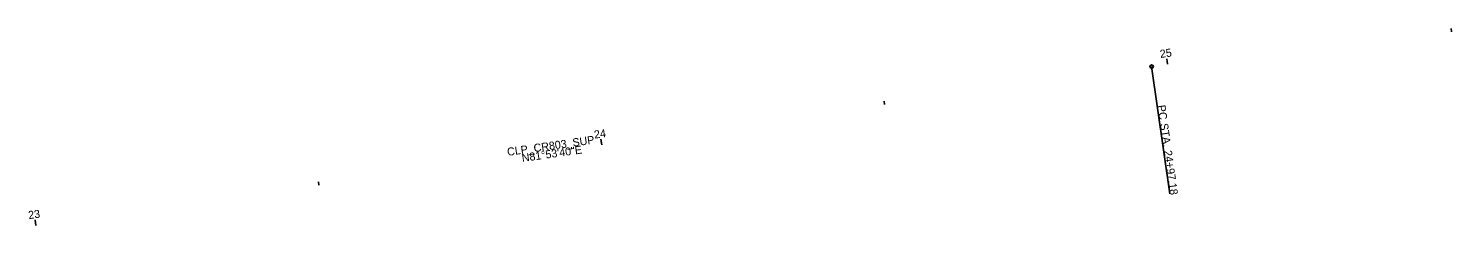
# Model space of a CAD drawing. Extents: x 1984146 to 1988426, y 752369 to 752822.
# Drawn here: x 1985219.8 to 1985468.8, y 752732 to 752766.5 of the extents above; entities that cross this region are included whole.
import ezdxf

# ---------------------------------------------------------------- set-up
doc = ezdxf.new("R2010")
doc.units = 0
for name, color, linetype in [('DR_P_Ditch', 7, 'Continuous'), ('DR_P_Drainage_Area', 7, 'Continuous'), ('DR_P_Flood_Boundary', 7, 'Continuous'), ('DR_P_Storm_Sewer', 7, 'Continuous'), ('DT_X_Island', 7, 'Continuous'), ('MD_P_Intersection_MatchLine', 7, 'Continuous'), ('PV_P_Bikeway', 7, 'Continuous'), ('PV_X_COP', 7, 'Continuous'), ('PV_X_EOP', 7, 'Continuous'), ('SC_Scratch2', 7, 'Continuous'), ('SC_Scratch3', 7, 'Continuous'), ('SC_Scratch4', 7, 'Continuous')]:
    doc.layers.add(name, color=color, linetype=linetype)

msp = doc.modelspace()

# ---------------------------------------------------------------- linework, layer by layer
at = {"layer": 'DR_P_Ditch'}
for p, q in [((1985419.14, 752760.22), (1985419.01, 752761.21)), ((1985320.14, 752746.13), (1985320.06, 752746.72)), ((1985221.14, 752732.03), (1985221.06, 752732.62))]:
    msp.add_line(p, q, dxfattribs=at)
at = {"layer": 'DR_P_Drainage_Area'}
for p, q in [((1985468.82, 752765.89), (1985468.76, 752766.49)), ((1985419.14, 752760.22), (1985419.01, 752761.21)), ((1985369.64, 752753.18), (1985369.56, 752753.77)), ((1985320.14, 752746.13), (1985320, 752747.12)), ((1985270.64, 752739.08), (1985270.56, 752739.67)), ((1985221.14, 752732.03), (1985221, 752733.02))]:
    msp.add_line(p, q, dxfattribs=at)
at = {"layer": 'DR_P_Storm_Sewer'}
msp.add_line((1985416.35, 752759.83), (1985419.53, 752737.56), dxfattribs=at)
msp.add_circle((1985416.35, 752759.83), 0.3, dxfattribs=at)
at = {"layer": 'DT_X_Island'}
msp.add_line((1985416.35, 752759.83), (1985419.53, 752737.56), dxfattribs=at)
msp.add_circle((1985416.35, 752759.83), 0.3, dxfattribs=at)
at = {"layer": 'MD_P_Intersection_MatchLine'}
msp.add_line((1985419.14, 752760.22), (1985419.06, 752760.82), dxfattribs=at)
at = {"layer": 'PV_X_COP'}
msp.add_line((1985416.35, 752759.83), (1985419.53, 752737.56), dxfattribs=at)
msp.add_circle((1985416.35, 752759.83), 0.3, dxfattribs=at)

# ---------------------------------------------------------------- texts
at = {"layer": 'DR_P_Ditch'}
msp.add_text('25', height=1.4, rotation=7.944, dxfattribs=at).set_placement((1985417.89, 752761.33))
at = {"layer": 'DR_P_Drainage_Area'}
for s, rotation, p in [('25', 7.944, (1985417.89, 752761.33)), ('24', 8.1055, (1985318.9, 752747.22)), ('23', 8.1055, (1985219.9, 752733.14))]:
    msp.add_text(s, height=1.4, rotation=rotation, dxfattribs=at).set_placement(p)
at = {"layer": 'DR_P_Flood_Boundary'}
msp.add_text('N81°53\'40"E', height=1.4, rotation=8.1055, dxfattribs=at).set_placement((1985306.25, 752743.14))
at = {"layer": 'DR_P_Storm_Sewer'}
for s, p in [('PC', (1985417.35, 752753.02)), (' STA. ', (1985417.73, 752750.33)), ('24+97.18', (1985418.48, 752745.09))]:
    msp.add_text(s, height=1.4, rotation=278.1055, dxfattribs=at).set_placement(p)
at = {"layer": 'DT_X_Island'}
for s, p in [('PC', (1985417.35, 752753.02)), (' STA. ', (1985417.73, 752750.33)), ('24+97.18', (1985418.48, 752745.09))]:
    msp.add_text(s, height=1.4, rotation=278.1055, dxfattribs=at).set_placement(p)
at = {"layer": 'PV_P_Bikeway'}
msp.add_text('CLP_CR803_SUP', height=1.4, rotation=8.1055, dxfattribs=at).set_placement((1985303.69, 752744.2))
at = {"layer": 'PV_X_COP'}
for s, p in [('PC', (1985417.35, 752753.02)), (' STA. ', (1985417.73, 752750.33)), ('24+97.18', (1985418.48, 752745.09))]:
    msp.add_text(s, height=1.4, rotation=278.1055, dxfattribs=at).set_placement(p)
at = {"layer": 'PV_X_EOP'}
msp.add_text('CLP_CR803_SUP', height=1.4, rotation=8.1055, dxfattribs=at).set_placement((1985303.69, 752744.2))
at = {"layer": 'SC_Scratch2'}
msp.add_text('N81°53\'40"E', height=1.4, rotation=8.1055, dxfattribs=at).set_placement((1985306.25, 752743.14))
at = {"layer": 'SC_Scratch3'}
msp.add_text('N81°53\'40"E', height=1.4, rotation=8.1055, dxfattribs=at).set_placement((1985306.25, 752743.14))
at = {"layer": 'SC_Scratch4'}
msp.add_text('CLP_CR803_SUP', height=1.4, rotation=8.1055, dxfattribs=at).set_placement((1985303.69, 752744.2))

doc.saveas('drawing.dxf')
